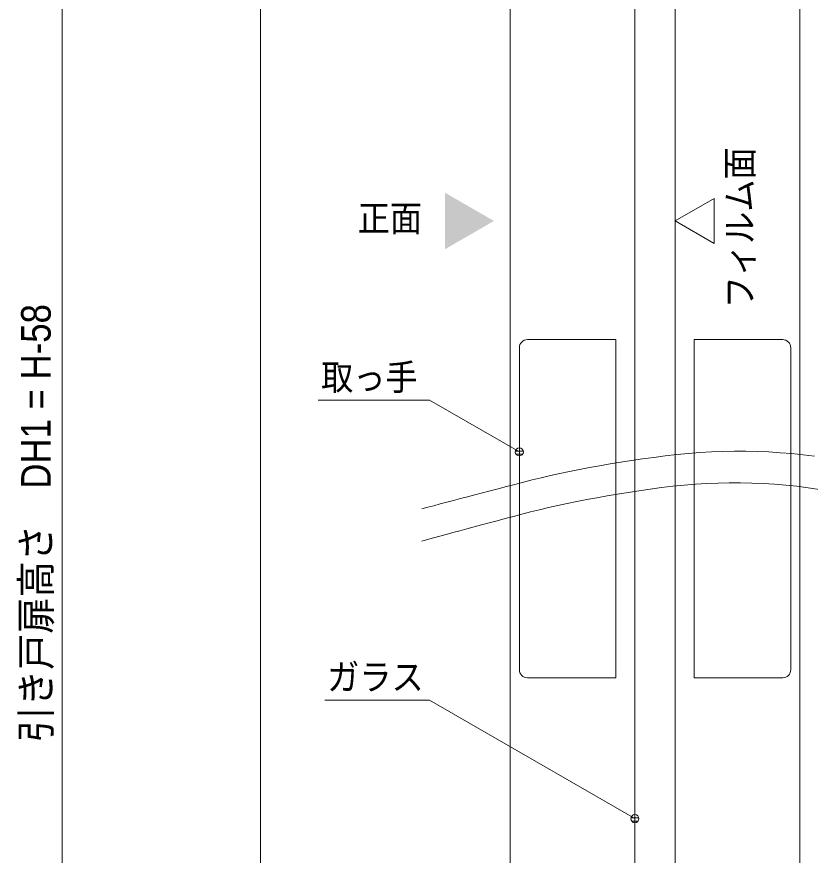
# Model space of a CAD drawing. Units: millimetres, scale not verified. Extents: x -6062 to 6062, y -3045 to 3045.
# Drawn here: x -262 to 723, y -1085 to -43 of the extents above; entities that cross this region are included whole.
import ezdxf
from ezdxf.enums import TextEntityAlignment as Align

# ---------------------------------------------------------------- set-up
doc = ezdxf.new("R2010")
doc.units = ezdxf.units.MM
doc.header["$LTSCALE"] = 20
for name, color, linetype, lineweight in [('0-2_2寸法-1', 7, 'Continuous', 9), ('0-3_2寸法-3', 7, 'Continuous', 9), ('0-4_3一般', 7, 'Continuous', 9)]:
    doc.layers.add(name, color=color, linetype=linetype, lineweight=lineweight)
doc.styles.add('ＭＳ ゴシック', font='')
doc.styles.add('ＭＳ Ｐゴシック', font='')
doc.styles.get('ＭＳ ゴシック').set_extended_font_data('MS Gothic')
doc.styles.get('ＭＳ Ｐゴシック').set_extended_font_data('MS PGothic')

# ---------------------------------------------------------------- blocks, each defined once
blk = doc.blocks.new('グループ-81')
at = {"layer": '0-4_3一般'}
for p, q in [((45863.7, 5604.9), (45863.7, -32200)), ((46863.7, -32200), (46863.7, 5604.9))]:
    blk.add_line(p, q, dxfattribs=at)
blk.add_lwpolyline([(49963.7, 10804.9), (49963.7, -37400), (42763.7, -37400), (42763.7, 10804.9)], close=True, dxfattribs=at)
blk = doc.blocks.new('グループ-86')
at = {"layer": '0-4_3一般'}
for p, q in [((42993.7, -9084.3), (42993.7, -17084.3)), ((49733.7, -17084.3), (49733.7, -9084.3))]:
    blk.add_line(p, q, dxfattribs=at)
for points in [[(43193.7, -17284.3), (45393.7, -17284.3), (45393.7, -8884.3), (43193.7, -8884.3)], [(49533.7, -8884.3), (47333.7, -8884.3), (47333.7, -17284.3), (49533.7, -17284.3)]]:
    blk.add_lwpolyline(points, dxfattribs=at)
for centre, start, end in [((43193.7, -9084.3), 135, 180), ((43193.7, -9084.3), 90, 135), ((49533.7, -9084.3), 45, 90), ((49533.7, -9084.3), 0, 45), ((43193.7, -17084.3), 180, 225), ((43193.7, -17084.3), 225, 270), ((49533.7, -17084.3), 270, 315), ((49533.7, -17084.3), 315, 0)]:
    blk.add_arc(centre, 200, start, end, dxfattribs=at)
blk = doc.blocks.new('グループ-89')
at = {"layer": '0-4_3一般'}
for points in [[(40571, -13088.9), (40717.9, -13049.5), (40869.9, -13008.9), (41027.1, -12967), (41189.5, -12923.8), (41357, -12879.4), (41529.7, -12833.8), (41707.5, -12786.8), (41890.4, -12738.7), (42078.5, -12689.2), (42271.8, -12638.6), (42470.2, -12586.6), (42673.7, -12533.4), (42882.4, -12479), (43096.3, -12423.2), (43315.2, -12367.6), (43539.2, -12313.4), (43768.1, -12260.5), (44002.2, -12209.1), (44241.2, -12159), (44485.3, -12110.3), (44734.4, -12063.1), (44988.5, -12017.2), (45247.6, -11972.7), (45511.8, -11929.7), (45781, -11888), (46055.3, -11847.7), (46334.5, -11808.8), (46618.8, -11771.3), (46905.5, -11737.4), (47191.9, -11709.3), (47478, -11686.9), (47763.9, -11670.4), (48049.5, -11659.6), (48334.8, -11654.6), (48619.9, -11655.3), (48904.7, -11661.8), (49189.3, -11674.2), (49473.5, -11692.2), (49757.6, -11716.1)], [(49757.6, -11716.1), (50041.3, -11745.7), (50324.8, -11781.1)], [(40571, -13888.9), (40715.5, -13849.3), (40865.1, -13808.4), (41019.7, -13766.3), (41179.4, -13722.9), (41344.2, -13678.3), (41514, -13632.3), (41689, -13585.2), (41868.9, -13536.7), (42054, -13487), (42244.1, -13436), (42439.2, -13383.8), (42639.5, -13330.3), (42844.8, -13275.5), (43055.1, -13219.5), (43270.5, -13163.5), (43490.8, -13108.9), (43716.1, -13055.7), (43946.3, -13003.8), (44181.5, -12953.4), (44421.6, -12904.3), (44666.6, -12856.6), (44916.6, -12810.3), (45171.5, -12765.3), (45431.4, -12721.8), (45696.2, -12679.6), (45966, -12638.8), (46240.7, -12599.4), (46520.4, -12561.3), (46802.4, -12526.9), (47084.2, -12498.2), (47365.7, -12475.2), (47646.9, -12458.1), (47927.9, -12446.7), (48208.6, -12441), (48489, -12441.1), (48769.2, -12447), (49049.2, -12458.7), (49328.8, -12476.1), (49608.3, -12499.3)], [(49608.3, -12499.3), (49887.4, -12528.3), (50166.3, -12563), (50444.9, -12603.5)]]:
    blk.add_lwpolyline(points, dxfattribs=at)
blk = doc.blocks.new('グループ-90')
at = {"layer": '0-4_3一般'}
for name in ['グループ-81', 'グループ-86', 'グループ-89']:
    blk.add_blockref(name, (0, 0), dxfattribs=at)
blk = doc.blocks.new('グループ-92')
at = {"layer": '0-4_3一般'}
blk.add_line((36563.7, 19804.9), (36563.7, -40000), dxfattribs=at)
blk.add_blockref('グループ-90', (0, 0), dxfattribs=at)

msp = doc.modelspace()

# ---------------------------------------------------------------- linework, layer by layer
at = {"layer": '0-2_2寸法-1'}
msp.add_line((-205.69, 527.53), (-205.69, -1857.29), dxfattribs=at)
at = {"layer": '0-3_2寸法-3'}
for p, q in [((367.08, -582.67), (357.29, -582.67)), ((362.36, -578.67), (362.01, -578.67)), ((362.36, -578.67), (362.01, -578.67)), ((366.18, -586.67), (358.19, -586.67)), ((510.58, -1038.24), (500.79, -1038.24)), ((505.87, -1034.24), (505.49, -1034.24)), ((505.87, -1034.24), (505.49, -1034.24)), ((509.68, -1042.24), (501.69, -1042.24))]:
    msp.add_line(p, q, dxfattribs=at)
msp.add_lwpolyline([(604.28, -268.72), (604.28, -324.84), (555.68, -296.78)], close=True, dxfattribs=at)
for points in [[(362.18, -583.66), (250.68, -519.29), (112.16, -519.29)], [(505.68, -1039.23), (250.68, -892.01), (120.65, -892.01)]]:
    msp.add_lwpolyline(points, dxfattribs=at)
for centre in [(362.18, -583.66), (362.18, -583.66), (505.68, -1039.23), (505.68, -1039.23)]:
    msp.add_circle(centre, 5.01, dxfattribs=at)
msp.add_solid([(269.93, -261.71), (330.68, -296.78), (269.93, -331.85)], dxfattribs=at)

# ---------------------------------------------------------------- block references
at = {"layer": '0-4_3一般', "xscale": 0.05, "yscale": 0.05}
msp.add_blockref('グループ-92', (-1787.5, 0), dxfattribs=at)

# ---------------------------------------------------------------- texts
at = {"layer": '0-2_2寸法-1', "style": 'ＭＳ Ｐゴシック', "width": 0.9}
msp.add_text('引き戸扉高さ\u3000DH1 = H-58', height=36.69, rotation=90, dxfattribs=at).set_placement((-208.81, -944.6), align=Align.BOTTOM_LEFT)
at = {"layer": '0-3_2寸法-3', "style": 'ＭＳ ゴシック', "width": 0.9}
msp.add_text('フィルム面', height=32.55, rotation=90, dxfattribs=at).set_placement((661.88, -405.14), align=Align.BOTTOM_LEFT)
for s, p in [('正面', (161.46, -319.56)), ('取っ手', (116.02, -516.89)), ('ガラス', (123.5, -889.24))]:
    msp.add_text(s, height=32.55, dxfattribs=at).set_placement(p, align=Align.BOTTOM_LEFT)

doc.saveas('drawing.dxf')
